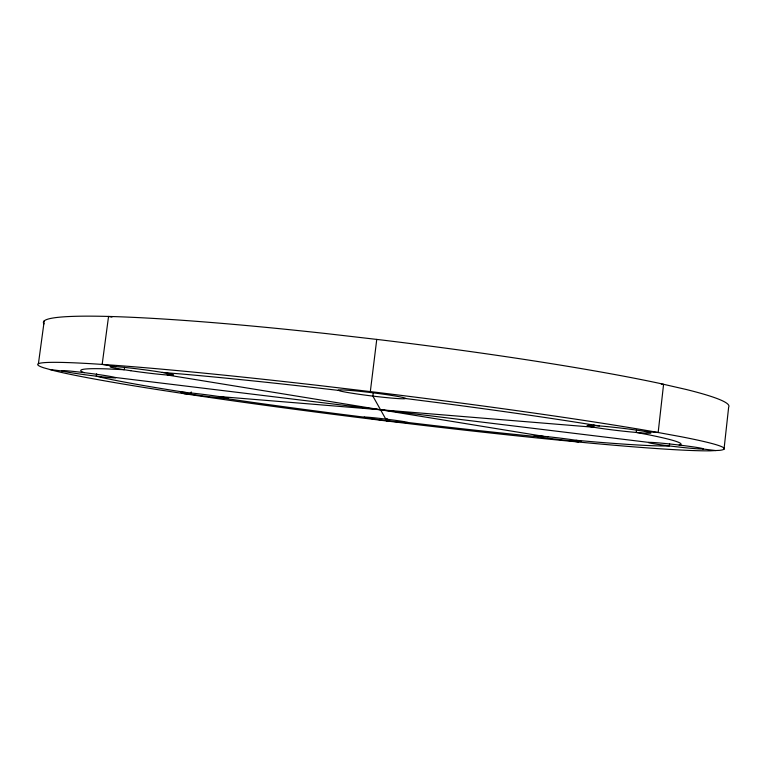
<?xml version="1.0" encoding="UTF-8"?>
<svg xmlns="http://www.w3.org/2000/svg" width="767" height="767" viewBox="0 0 767 767"><rect width="100%" height="100%" fill="white"/><g stroke="black" fill="none" stroke-linecap="round" stroke-linejoin="round"><path stroke-width="1.15" d="M724.029 449.165L728.65 407.133A345.332 23.604 7 0 0 686.302 389.502L659.006 383.251A345.332 23.604 7 0 0 381.592 339.973L327.212 333.683A345.332 23.604 7 0 0 43.987 323.895M636.514 430.066L636.246 432.444L647.799 434.621A302.371 11.812 7 0 1 680.454 444.783L679.131 445.042M669.601 443.729L669.351 445.924L666.887 446.01A302.371 11.812 7 0 1 596.803 442.08L575.95 440.277M593.994 424.86L593.716 427.238L218.605 396.491M376.76 339.388L370.327 391.582L370.883 392.56A33.911 1.63 7 0 1 405.551 398.457L404.458 398.754A33.911 1.63 7 0 1 372.877 396.098A33.911 1.63 7 0 1 339.886 390.911L338.285 390.288A33.911 1.63 7 0 1 370.912 392.57M373.289 392.589L372.858 396.098L385.791 419.108M386.904 418.446L386.856 421.016L417.823 424.736A345.879 13.605 7 0 0 710.252 450.833L719.657 450.344A345.879 13.605 7 0 0 681.029 436.711L653.551 431.668A345.879 13.605 7 0 0 375.168 392.167L320.702 385.705A345.879 13.605 7 0 0 43.738 367.805L54.026 370.682A345.879 13.605 7 0 0 159.958 389.981L188.692 394.372A345.879 13.605 7 0 0 383.931 420.652L386.856 421.016M191.232 391.937L190.935 394.228L184.051 393.663M167.59 372.637L167.273 374.996L543.429 436.298M96.623 373.817L96.306 376.175L99.173 376.904A302.371 11.812 7 0 0 173.38 390.499L186.4 392.541M124.58 367.364L124.264 369.732L107.044 368.898A302.371 11.812 7 0 0 82.491 372.033L84.284 372.666M38.427 363.683L44.237 320.855M661.346 384.181L663.58 384.305L658.163 432.521L644.788 431.418M162.096 372.407L183.639 374.181A302.371 11.812 7 0 1 303.118 386.309L338.525 390.384M538.568 436.778L519.777 434.918A302.371 11.812 7 0 1 431.965 425.33L408.149 422.521M702.85 448.983L715.697 450.555M49.836 369.512L62.386 371.046M115.165 377.469L648.853 442.415M364.172 417.162L340.558 414.19A302.371 11.812 7 0 1 224.328 398.303L223.446 398.169M405.388 398.504L441.207 403.068A302.371 11.812 7 0 1 597.857 425.714L598.73 425.858M571.377 440.852L578.548 442.013M115.798 366.655L102.164 364.411L108.559 316.435L111.953 317.097M599.449 425.915L593.524 425.493A32.099 1.409 6.6 0 0 593.505 427.2A32.099 1.409 6.6 0 0 630.455 431.917L637.645 432.578A32.099 1.409 6.6 0 0 644.501 431.37A32.099 1.409 6.6 0 0 599.449 425.915M186.63 392.551L183.332 392.311A23.556 0.767 7.2 0 0 189.583 394.027L194.674 394.775A23.556 0.767 7.2 0 0 222.152 398.063L225.508 398.322A23.556 0.767 7.2 0 0 219.966 396.692L214.827 395.925A23.556 0.767 7.2 0 0 186.63 392.551M547.82 436.72L542.585 436.212A23.604 0.777 6.8 0 0 536.373 436.404L539.623 436.96A23.604 0.777 6.8 0 0 567.053 440.421L572.22 440.929A23.604 0.777 6.8 0 0 577.58 440.546A23.604 0.777 6.8 0 0 547.82 436.72M101.186 376.741L94.677 375.983A27.305 0.997 7.4 0 1 62.271 371.007A27.305 0.997 7.4 0 1 82.625 372.455L89.787 373.366A27.305 0.997 7.4 0 1 115.088 377.45A27.305 0.997 7.4 0 1 101.186 376.741M680.895 445.253L673.599 444.4A27.641 1.016 6.6 0 0 648.92 442.406A27.641 1.016 6.6 0 0 664.27 445.282L670.962 446.126A27.641 1.016 6.6 0 0 702.946 448.973A27.641 1.016 6.6 0 0 680.895 445.253M387.201 419.271L381.362 418.581A22.291 0.709 7 0 0 364.114 417.143L364.708 417.392A22.291 0.709 7 0 0 385.274 420.46L390.94 421.141A22.291 0.709 7 0 0 408.312 422.617L407.891 422.377A22.291 0.709 7 0 0 387.201 419.271M130.831 370.739L123.612 369.627A32.032 1.4 7.4 0 1 116.095 366.674A32.032 1.4 7.4 0 1 160.849 372.187L166.861 373.232A32.032 1.4 7.4 0 1 167.494 375.015A32.032 1.4 7.4 0 1 130.831 370.739"/></g></svg>
